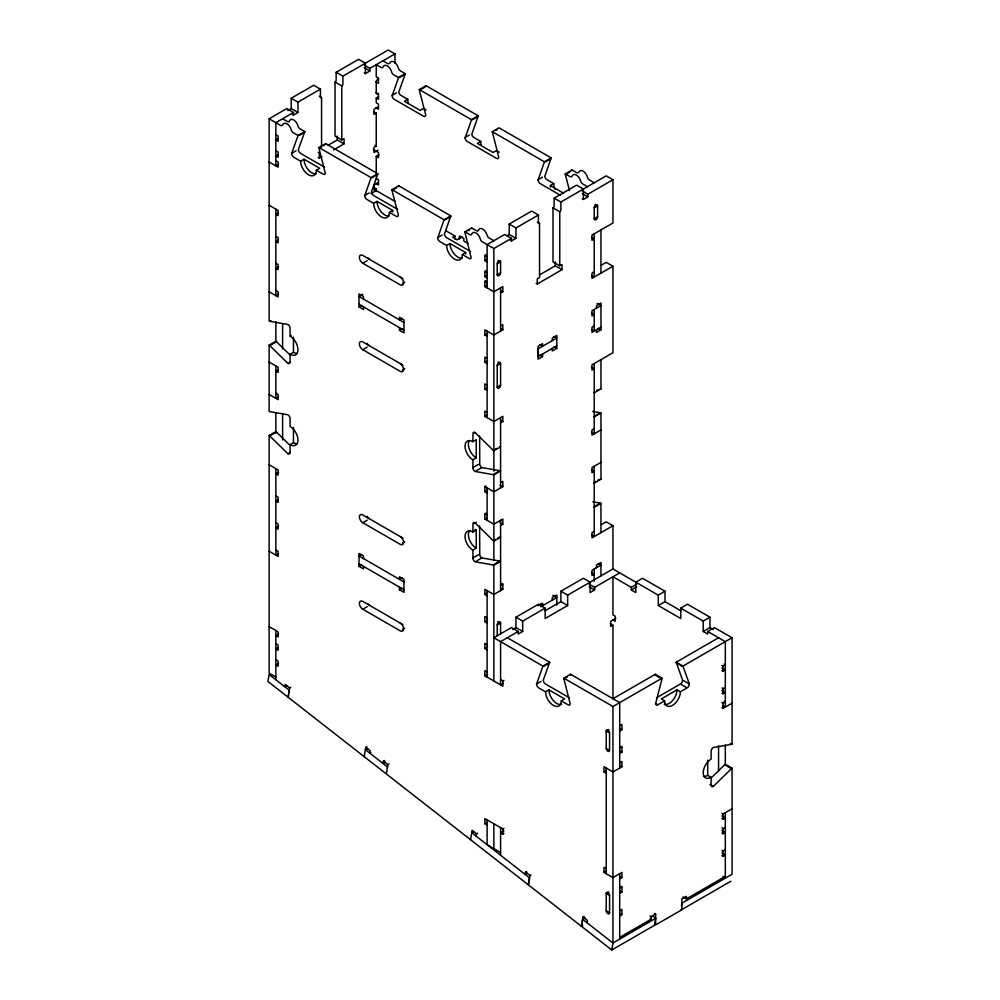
<?xml version="1.0" encoding="UTF-8"?>
<svg xmlns="http://www.w3.org/2000/svg" width="1000" height="1000" viewBox="0 0 1000 1000"><rect width="100%" height="100%" fill="white"/><g stroke="black" fill="none" stroke-linecap="round" stroke-linejoin="round"><path stroke-width="1.5" d="M289.15 121.5A3.175 1.837 60 0 0 289.462 120.988A6.35 3.675 60 0 1 293.7 119.975A6.35 3.675 60 0 1 297.938 125.887A3.175 1.837 60 0 0 300.062 128.837L304.8 131.575L298.062 135.463L291.637 153.387A3.175 1.837 60 0 0 293.875 157.275L300.625 161.175L300.775 163.025A11.125 6.425 60 0 0 308.488 174.788A11.125 6.425 60 0 0 316.2 171.938L316.35 170.25L319.725 168.3L303.988 159.225L300.625 161.175M304.8 131.575L298.375 149.488A3.175 1.837 60 0 0 300.625 153.387L324.525 167.188M316.35 170.25L323.5 174.338A3.175 1.837 60 0 0 325.3 173.3L319.012 148.312A3.162 1.825 60 0 1 318.913 147.513L325.662 143.625L377.8 173.725L371.05 177.613L364.663 196.025A3.188 1.837 60 0 0 366.875 199.425L373.625 203.312A11.125 6.425 60 0 0 381.488 216.938A11.125 6.425 60 0 0 389.35 212.4L392.725 210.45L376.987 201.363L373.625 203.312M377.8 173.725L371.413 192.125A3.188 1.837 60 0 0 373.625 195.525L397.525 209.325M389.35 212.4L396.5 216.475A3.175 1.837 60 0 0 398.338 214.988L392.013 190.45A3.162 1.825 60 0 1 391.912 189.662L398.663 185.763L450.8 215.863L444.05 219.762L437.663 238.162A3.175 1.837 60 0 0 439.875 241.562L446.613 245.463A11.125 6.425 60 0 0 454.487 259.088A11.125 6.425 60 0 0 462.35 254.537L465.725 252.6L449.988 243.512L446.613 245.463M450.8 215.863L444.412 234.275A3.175 1.837 60 0 0 446.613 237.675L470.525 251.475M389.525 63.55A3.175 1.837 60 0 0 389.837 63.038A6.35 3.675 60 0 1 394.075 62.025A6.35 3.675 60 0 1 398.312 67.938L398.638 68.8A3.175 1.837 60 0 0 400.438 70.888L405.175 73.625L398.438 77.513A3.162 1.825 60 0 1 398.338 78.2L392.05 95.925A3.175 1.837 60 0 0 394.263 99.325L423.475 116.188A3.175 1.837 60 0 0 425.725 114.9L419.387 90.363A3.15 1.825 60 0 1 419.3 89.562L426.037 85.675L478.175 115.775L471.438 119.663A3.162 1.825 60 0 1 471.337 120.35L465.05 138.075A3.175 1.837 60 0 0 467.25 141.475L496.475 158.338A3.188 1.837 60 0 0 498.713 157.037L492.287 131.7L499.038 127.812L551.175 157.912L544.425 161.812L538.05 180.212A3.175 1.837 60 0 0 540.25 183.612L560.175 195.113M551.175 157.912L544.788 176.325A3.175 1.837 60 0 0 546.587 179.45L553.737 183.612A11.125 6.425 60 0 0 555.062 189.425M507.337 637.75L549.712 662.212L542.975 666.1L536.55 684.025A3.188 1.837 60 0 0 538.787 687.913L545.538 691.8A11.125 6.425 60 0 0 553.4 705.425A11.125 6.425 60 0 0 561.263 700.888L564.637 698.938L548.9 689.862L545.538 691.8M549.712 662.212L543.288 680.125A3.188 1.837 60 0 0 545.538 684.025L569.438 697.825M292.35 114.438L293.463 115.087L293.463 112.487L286.725 108.6L269.125 118.763L269.125 321.037A3.188 1.837 60 0 0 269.762 321.3L287.85 324.425A3.175 1.837 60 0 1 290.062 327.825L290.1 336.112A11.125 6.425 60 0 1 297.962 349.725A11.125 6.425 60 0 1 290.1 354.275L290.062 362.512A3.175 1.837 60 0 1 287.85 363.35L269.762 345.6A3.2 1.85 60 0 0 269.125 345.125L275.863 341.238A3.2 1.85 60 0 1 276.512 341.712L290.075 355.025M269.125 345.125L269.125 411.388A3.188 1.837 60 0 0 269.762 411.65L287.85 414.775A3.175 1.837 60 0 1 290.062 418.175L290.1 426.463A11.125 6.425 60 0 1 297.962 440.075A11.125 6.425 60 0 1 290.1 444.625L290.062 452.863A3.175 1.837 60 0 1 287.85 453.7L269.762 435.95A3.2 1.85 60 0 0 269.125 435.475L275.863 431.587A3.2 1.85 60 0 1 276.512 432.062L290.075 445.375M290.812 687.275L289.688 687.925L288.137 697.25L288.525 694.912M288.913 692.588L289.3 690.25L269.113 674.488L267.938 681.475L611.775 950L654.475 925.35L655.65 918.363L653.25 916.488M364.2 756.65L365.763 747.337L366.887 746.688M384.588 760.512L383.462 761.162L383.075 763.487L385.325 762.188M386.337 773.938L387.9 764.613L389.012 763.962M470.538 839.7L472.1 830.375L476.525 833.838L476.138 836.162M531.05 874.887L529.925 875.537L528.362 884.85L528.837 882.062M529.138 880.2L529.538 877.862L471.712 832.7L473.95 831.413M582.812 925.537L581.462 926.325L581.85 923.988M582.238 921.663L582.638 919.325L585.2 917.85M581.462 926.325L583.025 917L584.15 916.35M587.062 922.788L587.45 920.462L583.025 917M611.775 950L612.95 943.012L612.95 706.513L662.075 678.15L655.325 674.262L612.95 698.725M681.425 905.837L681.862 903.225L732.062 874.25L732.062 768.162L725.312 764.275A3.188 1.837 -60 0 0 724.675 764.75L711.112 778.062M526.625 871.425L525.5 872.075L525.112 874.412L527.35 873.112M718.575 637.75L676.188 662.212L682.938 666.1L689.362 684.025A3.175 1.837 -60 0 1 687.113 687.913L680.375 691.8A11.125 6.425 -60 0 1 672.5 705.425A11.125 6.425 -60 0 1 664.638 700.888L657.9 704.775L655.65 703.487L661.975 678.95A3.175 1.837 -60 0 0 662.075 678.15M405.175 73.625A3.162 1.825 60 0 1 405.087 74.312L398.787 92.037A3.175 1.837 60 0 0 400.588 95.15L407.738 99.325L407.887 101.188A11.125 6.425 60 0 0 408.338 103.15M478.175 115.775A3.162 1.825 60 0 1 478.075 116.463L471.788 134.175A3.175 1.837 60 0 0 473.587 137.3L480.737 141.475A11.125 6.425 60 0 0 481.337 145.287M703.413 776.375A11.125 6.425 -60 0 0 707.712 775.362L711.087 777.312L711.087 785.1A3.175 1.837 -60 0 0 713.325 786.4L731.413 768.65A3.188 1.837 -60 0 1 732.062 768.162M320.438 89.138L297.962 102.112L297.962 112.487L291.225 108.6L291.225 98.225L313.688 85.25L320.438 89.138L320.438 96.925A1.587 0.912 -60 0 0 321.562 97.575L321.562 147M333.625 149.863L344.038 143.85L344.038 138.663L341.788 139.963L335.037 136.062L335.037 82A1.587 0.912 -60 0 0 336.163 80.062L336.163 72.275L358.638 59.3L365.375 63.188L365.375 73.575L364.263 72.925M336.163 72.275L342.912 76.162L388.225 50L394.975 53.888L394.975 63.163M287.85 110.55L291.225 108.6M293.463 112.487L275.863 122.662L275.863 165.9L278.562 164.35M364.263 65.138L369.875 68.375L394.975 53.888M293.463 115.087L297.962 112.487M365.375 73.575L369.875 70.975L369.875 68.375M277.525 138.975L275.837 139.938L278.113 141.25L278.113 136.062L275.863 134.762M299.088 135.512L304.7 132.262M399.462 77.55L405.087 74.312M278.113 154.662L275.863 155.963L278.113 157.25L278.113 152.062L275.837 150.75M375.925 107.762L378.488 109.25L378.488 104.062L376.238 102.762L376.238 98L378.488 96.713M291.637 153.387L296.125 150.787M392.013 95.438L396.5 92.837M377.925 106.975L374 109.25L374 114.438L376.238 113.138L376.238 146.012L374 147.312L374 152.5L377.925 150.225M320.138 147.662L321.262 147.012M323.5 145.712L324.625 145.062M420.513 89.712L425.012 87.112M328.188 145.213L337.287 139.963L344.038 143.85M407.738 99.325L404.375 101.275L420.1 110.35L423.475 108.413L426.163 109.963M318.188 157.475L319.312 158.125L321.912 156.613M278.562 212.787L275.863 214.338L278.113 215.637L278.113 210.45L269.125 205.263M376.238 174.037L376.238 156.387L378.938 154.838M372.088 177.65L377.7 174.412M472.463 119.7L478.075 116.463M278.113 240.287L275.863 241.588L278.113 242.887L278.113 237.7L275.863 236.4M378.488 182.338L374 184.938L374 190.125L376.238 188.825L376.238 191.637M364.625 195.525L369.125 192.938M465.012 137.575L469.5 134.987M370.962 193.6L376.238 190.562L394.9 201.337M393.137 189.8L396.5 187.862M492.388 132.5L493.512 131.85M495.763 130.562L496.887 129.913M480.737 141.475L477.362 143.412L493.1 152.5L496.475 150.55L499.162 152.113M278.562 266.85L275.863 268.4L278.113 269.7L278.113 264.513L275.863 263.212M278.438 294.163L275.863 295.65L275.863 209.15M402.938 278.625L362.762 255.425A4.763 2.75 60 0 0 359.387 257.375A4.763 2.75 60 0 0 362.762 263.212L367.25 260.613M445.087 219.8L450.7 216.55M545.462 161.85L551.075 158.6M269.762 321.3L270.887 320.65M437.625 237.675L442.125 235.075M538.013 179.725L542.5 177.125M454.9 239.088L454.9 235.963L452.65 237.262L457.137 239.862L462.275 236.9M462.35 254.537L469.5 258.625A3.188 1.837 60 0 0 471.175 258L465.012 232.6A3.15 1.812 60 0 1 464.925 232L471.65 227.913L476.4 230.65A3.175 1.837 60 0 0 477.688 230.925M569.5 190.6L565.388 174.65A3.162 1.825 60 0 1 565.288 173.85L572.038 169.963L576.775 172.7A3.175 1.837 60 0 0 577.438 172.963M468.375 230.65L469.5 230M565.388 174.65L569.875 172.05M270.887 344.963L276.512 341.712M550.475 187.113A11.113 6.412 60 0 1 550.363 185.562L553.737 183.612M290.1 336.112L291.225 335.462M362.863 294.288L359.012 296.512L403.963 322.463M363.512 299.113L363.512 296.512L359.012 293.925L359.012 306.9L361.712 305.338M402.463 283.538L404.712 282.238M538.413 214.988L515.95 227.963L515.95 238.35L509.2 234.45L509.2 224.075L531.675 211.1L538.413 214.988L538.413 222.775A1.587 0.912 -60 0 0 539.538 223.425L539.538 277.488L537.3 278.788L537.3 283.975L536.175 283.325M537.3 283.975L562.013 269.7L562.013 264.513L559.763 265.812L553.025 261.913L553.025 207.85A1.587 0.912 -60 0 0 554.15 205.912L554.15 198.125L576.625 185.15L583.362 189.037L583.362 199.425L582.238 198.775M290.1 354.275L293.463 352.325A11.125 6.425 60 0 0 297.213 353.387M554.15 198.125L560.887 202.013L606.213 175.85L612.95 179.737L612.95 222.987L591.975 235.1L591.975 240.287L594.225 239L591.525 237.438M506.962 235.75L509.2 234.45M287.85 363.35L290.1 362.062M278.113 369.825L275.863 371.125L278.113 372.413L278.113 367.225L269.125 362.038M464.913 231.8L469.65 234.537A3.175 1.837 60 0 0 471.775 234.037A6.35 3.675 60 0 1 476.012 233.025A6.35 3.675 60 0 1 480.25 238.925A3.175 1.837 60 0 0 482.362 241.875L493.85 248.512L511.45 238.35L511.45 240.938L510.325 240.287M582.238 190.987L587.863 194.237L612.95 179.737M487.125 261.925L484.862 260.613L484.862 255.425L485.988 254.775M511.45 240.938L515.95 238.35M583.362 199.425L587.863 196.825L587.863 194.237M484.862 260.613L487.1 259.325M402.163 318.312L399.462 319.875L399.462 317.275L403.963 319.875L403.963 332.837L399.462 330.25L399.462 327.65M497.212 263.863L500.588 261.913L500.588 272.725A2.387 1.375 -60 0 1 498.9 275.65A2.387 1.375 -60 0 1 497.212 274.675L497.212 263.863A2.387 1.375 -60 0 1 498.9 260.938A2.387 1.375 -60 0 1 500.588 261.913L498.025 260.438M594.225 207.85L597.6 205.912L597.6 216.725A2.387 1.375 -60 0 1 595.913 219.638A2.387 1.375 -60 0 1 594.225 218.663L594.225 207.85A2.387 1.375 -60 0 1 595.913 204.938A2.387 1.375 -60 0 1 597.6 205.912L595.075 204.45M487.1 277.913L484.862 276.625L484.862 271.425L485.988 270.775M484.862 276.625L487.1 275.325M278.438 396.887L275.863 398.363L275.863 365.925M402.938 365.125L362.762 341.925A4.763 2.75 60 0 0 359.387 343.875A4.763 2.75 60 0 0 362.762 349.712L367.25 347.113M399.462 330.25L402.163 328.688M500.588 293.05L502.837 291.762L502.837 286.562L493.85 291.762L484.862 286.562L484.862 281.375L485.988 280.725M497.212 274.675L500.588 272.725M594.225 218.663L597.6 216.725M484.862 286.562L487.1 285.275M539.663 274.825L555.275 265.812L562.013 269.7M270.887 435.3L276.512 432.062M402.463 370.037L404.712 368.738M290.1 444.625L293.463 442.675A11.125 6.425 60 0 0 297.213 443.738M600.962 265.375L606.213 262.35L612.95 266.238L612.95 352.738L591.975 364.85L591.975 370.037L594.225 368.738L591.525 367.188M500.588 325.925L502.837 324.625L502.837 329.812L493.85 335L484.862 329.812L484.862 335L487.55 333.45M594.225 271.863L591.975 273.163L591.975 278.35L612.95 266.238M287.85 453.7L290.1 452.4M278.562 472.275L275.863 473.837L278.113 475.138L278.113 469.938L269.125 464.75M487.1 358.363L484.862 357.062L484.862 362.25L487.55 360.7M497.212 365.5L500.588 363.55A2.387 1.375 -60 0 0 498.9 362.575A2.387 1.375 -60 0 0 497.212 365.5L497.212 387.125A2.387 1.375 -60 0 0 498.9 388.088A2.387 1.375 -60 0 0 500.588 385.175L500.588 363.55L498.025 362.062M278.113 499.787L275.863 501.075L278.113 502.375L278.113 497.188L275.863 495.887M556.775 345.812L538.05 356.625L538.05 348.85L556.775 338.038L554.2 336.55M487.1 385.175L484.862 383.875L484.862 389.062L487.55 387.512M594.225 325.925L591.975 327.225L591.975 332.413L600.962 327.225M542.55 354.025L542.55 356.625L538.062 359.212L538.062 346.238L542.55 343.65L542.55 346.238L539.862 344.688M552.288 340.613L552.288 338.025L556.788 335.425L556.788 348.4L552.288 351L552.288 348.4M497.212 387.125L500.588 385.175M596.475 308.188L596.475 305.6L600.962 303L600.962 329.812L596.475 332.413L596.475 329.812M278.562 526.337L275.863 527.9L278.113 529.188L278.113 524L275.863 522.7M487.1 412.425L484.862 411.125L484.862 416.312L487.55 414.75M474 433.2L475.125 432.55L493.2 450.3A3.175 1.837 60 0 0 493.85 450.775L500.588 446.887A3.175 1.837 60 0 1 500.1 446.55M500.588 422.8L502.837 421.5L502.837 416.312L493.85 421.5L484.862 416.312M278.438 553.663L275.863 555.138L275.863 468.65M472.875 459.8A11.125 6.425 60 0 1 465.012 446.175A11.125 6.425 60 0 1 472.875 441.637L476.25 439.688L476.25 457.85L472.875 459.8L473.025 468.625A3.188 1.837 60 0 0 475.125 471.475L493.2 474.613A3.175 1.837 60 0 1 493.85 474.875L500.588 470.975A3.175 1.837 60 0 0 499.95 470.712L481.863 467.587L476.25 470.825M402.938 538.125L362.762 514.925A4.763 2.75 60 0 0 359.387 516.862A4.763 2.75 60 0 0 362.762 522.7L367.25 520.112M495.45 449L496.575 448.35M596.95 390.4L598.075 389.75M600.962 359.663L600.962 388.938L594.225 392.825A3.175 1.837 60 0 1 593.737 392.488M472.875 467.587L478.488 464.338M493.2 474.613L498.825 471.362M594.7 416L600.325 412.762A3.175 1.837 60 0 1 600.962 413.025L600.962 479.288L594.225 483.175A3.175 1.837 60 0 1 593.587 482.7M600.962 413.025L594.225 416.912A3.175 1.837 60 0 0 593.587 416.65M361.575 554.525L359.012 556L403.963 581.95M487.1 493.075L484.862 491.775L484.862 486.587L485.988 485.938M484.862 491.775L487.1 490.487M500.588 482.7L502.837 481.4L502.837 486.587L493.85 491.775L484.862 486.587M594.225 428.638L591.975 429.938L591.975 435.125L600.962 429.938M363.512 558.6L363.512 556L359.012 553.413L359.012 566.388L361.712 564.825M402.463 543.038L404.712 541.737M500.588 525.513L502.837 524.212L502.837 519.025L493.85 524.212L484.862 519.025L484.862 513.837L485.988 513.188M278.562 634.15L275.863 635.712L278.113 637.013L278.113 631.825L269.125 626.625M474 523.55L476.25 522.25M484.862 519.025L487.1 517.725M472.875 550.15A11.125 6.425 60 0 1 465.012 536.525A11.125 6.425 60 0 1 472.875 531.987L476.25 530.037L476.25 548.2L472.875 550.15L473.025 558.975A3.188 1.837 60 0 0 475.125 561.825L493.2 564.95A3.175 1.837 60 0 1 493.85 565.212L500.588 561.325A3.175 1.837 60 0 0 499.95 561.062L481.863 557.925L476.25 561.175M278.113 647.638L275.863 648.925L278.113 650.225L278.113 645.037L275.863 643.737M600.962 462.375L591.975 467.562L591.975 472.75L594.225 471.45L591.525 469.9M402.163 577.8L399.462 579.362L399.462 576.763L403.963 579.362L403.963 592.337L399.462 589.738L399.462 587.15M402.938 624.612L362.762 601.413A4.763 2.75 60 0 0 359.387 603.362A4.763 2.75 60 0 0 362.762 609.2L367.25 606.613M399.462 589.738L402.163 588.188M278.562 663.375L275.863 664.925L278.113 666.225L278.113 661.038L275.863 659.737M494.325 540L495.45 539.35M497.7 538.05L498.825 537.4M594.7 482.05L595.825 481.4M598.075 480.1L599.2 479.45M472.875 557.925L478.488 554.688M493.2 564.95L498.825 561.712M594.7 506.35L600.325 503.113A3.175 1.837 60 0 1 600.962 503.375L600.962 532.65M600.962 503.375L594.225 507.262A3.175 1.837 60 0 0 593.587 507M287.125 685.5L284.875 686.8L285.262 684.475L289.688 687.925M402.463 629.525L404.712 628.225M600.962 524.862L606.213 521.838L612.95 525.737L612.95 568.975L567.638 595.15L560.887 591.25L560.887 601.638L545.025 610.788M501.712 583.462L502.837 584.113L502.837 589.312L493.85 594.5L484.862 589.312L484.862 594.5L487.55 592.938M500.588 585.413L502.837 584.113M594.225 531.35L591.975 532.65L591.975 537.837L612.95 525.737M487.1 617.85L484.862 616.55L484.862 621.737L487.55 620.188M497.212 624.987L500.588 623.038A2.387 1.375 -60 0 0 498.9 622.062A2.387 1.375 -60 0 0 497.212 624.987L497.212 635.8M545.163 608.125L522.688 621.1L522.688 631.475L515.95 627.587L515.95 617.2L538.413 604.225L545.163 608.125L545.163 618.5L567.638 605.525L567.638 595.15M560.887 591.25L583.362 578.275L590.1 582.175L590.1 592.55L594.6 589.95L594.6 587.362L619.7 572.875M538.062 605.737L542.55 603.138L542.55 605.737L539.862 604.175M540.725 606.788L556.775 597.525L552.913 595.3M512.575 629.525L515.95 627.587M487.1 644.663L484.862 643.363L484.862 648.562L487.55 647M522.688 631.475L518.188 634.062L518.188 631.475L500.588 641.637L500.588 684.887L503.162 683.4M612.625 619.825L615.2 621.312L615.2 616.125L612.95 614.825L612.95 576.763L631.3 587.362L636.7 584.25M631.3 587.362L631.3 589.95L636.7 586.838M487.1 671.912L484.862 670.612L484.862 675.8L487.55 674.25M367.625 748.363L365.375 749.663L387.5 766.95M370.925 752.475L369.8 753.125L370.188 750.788L365.763 747.337M500.588 679.7L502.837 680.987L503.963 680.35M615.837 618.35L610.7 621.312L610.7 626.5L612.95 625.2L612.95 698.4M612.95 568.975L658.275 595.15L665.013 591.25L665.013 601.638L680.875 610.788M544 666.15L549.612 662.9M658.275 595.15L658.275 605.525L665.013 601.638M536.55 684.025L541.038 681.425M680.75 608.125L687.487 604.225L709.963 617.2L709.963 627.587L703.213 631.475L703.213 621.1L680.75 608.125L680.75 618.5L658.275 605.525M561.263 700.888L568.413 704.975A3.175 1.837 60 0 0 570.212 703.938L563.925 678.95A3.175 1.825 60 0 1 563.825 678.15L570.575 674.262L619.7 702.613L619.7 768.037M563.925 678.95L567.3 677M703.213 621.1L709.963 617.2M703.213 631.475L707.712 634.062L707.712 631.475L714.45 627.587L732.062 637.75L732.062 744.075A3.175 1.837 -60 0 1 731.413 744.338L713.325 747.475A3.175 1.837 -60 0 0 711.087 751.363L711.087 759.15A11.125 6.425 -60 0 0 703.213 772.775A11.125 6.425 -60 0 0 711.087 777.312M682.938 666.1L732.062 637.75M656.462 697.825L680.375 684.025A3.175 1.837 -60 0 0 682.613 680.125L676.188 662.212M680.375 691.8L677 689.862L661.263 698.938L664.638 700.888M608.775 729.525L606.213 731L606.213 748.3A2.387 1.375 60 0 0 607.9 751.225A2.387 1.375 60 0 0 609.575 750.25L609.575 732.95A2.387 1.375 60 0 0 607.9 730.025A2.387 1.375 60 0 0 606.213 731L609.575 732.95M619.7 725.812L621.938 724.513L621.938 729.7L619.7 731M721.938 665.475L723.062 666.125L725.312 664.837L724.188 664.188M721.938 670.675L723.062 671.325L725.312 670.025L721.938 668.075M503.963 828.3L502.837 828.95L484.862 818.562L484.862 823.75L487.1 822.463M619.7 748.3L621.938 747L621.938 752.188L619.7 753.487M721.938 687.975L723.062 688.625L725.312 687.325M476.525 833.838L477.65 833.188M721.938 693.162L723.062 693.812L725.312 692.513L721.938 690.562M619.7 762.85L621.938 761.55L621.938 766.737L612.95 771.925L603.962 766.737L603.962 771.925L606.213 770.638M721.938 702.513L723.062 703.162L725.312 701.862L724.188 701.213M503.963 830.888L500.588 832.837L502.837 834.137L503.963 833.487M721.938 707.7L723.062 708.35L732.062 703.162M606.213 868.512L603.962 867.212L603.962 872.4L606.213 871.1M721.938 813.363L723.062 814.013L732.062 808.825M619.7 878.888L621.938 877.588L621.938 872.4L612.95 877.588L603.962 872.4M721.938 818.55L723.062 819.2L725.312 817.913L721.938 815.962M608.775 891.95L606.213 893.438L606.213 910.788A2.387 1.375 60 0 0 607.9 913.7A2.387 1.375 60 0 0 609.575 912.725L609.575 895.375L606.213 893.438A2.387 1.375 60 0 1 607.9 892.513A2.387 1.375 60 0 1 609.575 895.438M619.7 888.238L621.938 886.95L621.938 892.138L619.7 893.438M721.938 827.913L723.062 828.562L725.312 827.262M721.938 833.1L723.062 833.75L725.312 832.45L721.938 830.512M619.7 910.738L621.938 909.438L621.938 914.625L619.7 915.925M721.938 850.4L723.062 851.05L725.312 849.75M721.938 855.588L723.062 856.237L725.312 854.938L721.938 853M650.037 915.975L651.15 916.625L655.65 914.038L655.65 924.912L681.862 909.775L681.862 898.9L686.363 896.3L686.363 898.9L682.987 896.95M619.7 937.387L651.15 919.225L651.15 916.625M686.363 898.9L725.312 876.413M655.65 918.363L612.95 943.012L582.638 919.325M680.7 910.212L730.888 881.237M592.788 411.463L600.325 412.762M592.788 501.8L600.325 503.113M382.987 60.812L387.725 63.55A3.175 1.837 60 0 0 388.387 63.812M594.225 182.775L589.487 180.037A3.175 1.837 60 0 1 587.688 177.95L587.362 177.087A6.35 3.675 60 0 0 583.125 171.175A6.35 3.675 60 0 0 578.888 172.188A3.175 1.837 60 0 1 578.575 172.688M398.438 77.513L393.7 74.775A3.175 1.837 60 0 1 391.887 72.7L391.575 71.825A6.35 3.675 60 0 0 387.337 65.925A6.35 3.675 60 0 0 383.1 66.938A3.175 1.837 60 0 1 380.988 67.438L376.238 64.7L376.238 76.812L378.488 78.112L378.488 83.3L375.788 81.75M419.3 89.562L471.438 119.663M492.287 131.7L544.425 161.812M565.288 173.85L570.025 176.588A3.175 1.837 60 0 0 572.15 176.075A6.35 3.675 60 0 1 576.388 175.062A6.35 3.675 60 0 1 580.625 180.975L580.938 181.838A3.175 1.837 60 0 0 582.737 183.925L587.487 186.663M364.263 67.737L369.875 70.975M582.238 193.588L587.863 196.825M550.363 185.562L563.475 193.125M375.925 92.625L378.488 94.113L378.488 99.3L376.238 98M335.037 82L341.788 85.9L341.788 139.963M553.025 207.85L559.763 211.75L559.763 265.812M374 111.85L376.238 113.138M319.312 96.275L321.562 97.575M537.3 222.125L539.538 223.425M375.112 145.363L376.238 146.012M291.225 98.225L297.962 102.112M509.2 224.075L515.95 227.963M373.35 149.537L378.488 152.5L378.488 157.688L376.238 156.387M591.663 275.575L594.225 277.05L594.225 233.8M511.45 238.35L504.712 234.45L487.1 244.613L487.1 287.863M282.613 118.763L287.35 121.5A3.175 1.837 60 0 0 288.637 121.775M493.85 240.725L489.113 237.987A3.175 1.837 60 0 1 486.987 235.037A6.35 3.675 60 0 0 482.75 229.125A6.35 3.675 60 0 0 478.512 230.138A3.175 1.837 60 0 1 478.2 230.637M597.112 303.375L600.962 305.6L591.975 310.788L591.975 315.975L594.225 314.675L591.525 313.125M376.238 178.45L378.488 179.75L378.488 184.938L375.925 183.45M269.125 118.763L280.6 125.388A3.175 1.837 60 0 0 282.725 124.887A6.35 3.675 60 0 1 286.962 123.875A6.35 3.675 60 0 1 291.2 129.775A3.175 1.837 60 0 0 293.312 132.725L298.062 135.463M318.913 147.513L371.05 177.613M391.912 189.662L444.05 219.762M318.188 152.287L319.312 152.925L319.312 158.125M373.55 187.275L376.238 188.825M445.562 230.575L454.9 235.963M467.875 243.463L463.888 241.163L463.888 238.562L459.387 235.963L459.387 238.85M484.862 255.425L487.1 256.725M598.275 328.263L600.962 329.812M591.663 329.625L594.225 331.112L594.225 309.488M484.862 271.425L487.125 272.738M275.863 160.712L278.113 162.013L278.113 167.2L269.125 162.013M484.862 281.375L487.1 282.675M500.588 290.462L502.837 291.762M554.087 346.85L556.788 348.4M500.588 328.512L502.837 329.812M539.862 355.062L542.55 356.625M362.762 263.212L400.213 284.837A4.763 2.75 60 0 0 403.587 282.887A4.763 2.75 60 0 0 400.213 277.05M484.862 335L487.1 336.3M484.862 362.25L487.1 363.55M591.663 432.35L594.225 433.825L594.225 363.55M359.012 304.3L403.963 330.25M359.012 306.9L363.512 309.488L363.512 306.9M484.862 389.062L487.1 390.363M275.863 290.462L278.113 291.762L278.113 296.95L269.125 291.762M500.588 420.2L502.837 421.5M362.762 349.712L400.213 371.337A4.763 2.75 60 0 0 403.587 369.387A4.763 2.75 60 0 0 400.213 363.55M591.663 535.062L594.225 536.55L594.225 466.262M500.138 485.037L502.837 486.587M665.013 591.25L642.537 578.275L635.8 582.175L635.8 592.55L631.3 589.95M709.963 627.587L713.325 629.525M598.4 563.6L600.962 565.087L591.975 570.275L591.975 575.462L594.225 574.175L591.525 572.612M707.712 631.475L725.312 641.637L725.312 707.062L722.75 705.575M275.863 393.175L278.113 394.475L278.113 399.663L269.125 394.475M484.862 513.837L487.1 515.138M500.138 522.663L502.837 524.212M589.2 584.25L594.6 587.362M589.2 586.838L594.6 589.95M610.25 623.65L612.95 625.2M676.287 662.9L681.9 666.15M560.887 601.638L567.638 605.525M683.737 680.775L689.362 684.025M680.375 684.025L685.987 687.262M656.363 675.7L659.737 677.65M500.588 588.013L502.837 589.312M362.762 522.7L400.213 544.325A4.763 2.75 60 0 0 403.587 542.388A4.763 2.75 60 0 0 400.213 536.55M484.862 594.5L487.1 595.788M515.95 617.2L522.688 621.1M730.938 743.425L732.062 744.075M730.288 743.688L731.413 744.338M518.188 631.475L511.45 627.587L493.85 637.75L542.975 666.1M498.025 621.562L500.588 623.038L500.588 633.85M484.862 621.737L487.1 623.038M724.675 764.75L730.288 768M563.825 678.15L612.95 706.513M359.012 563.787L403.963 589.738M359.012 566.388L363.512 568.975L363.512 566.388M484.862 648.562L487.1 649.85M619.7 728.413L621.938 729.7M709.963 784.45L713.325 786.4M620.812 746.35L621.938 747M275.863 549.95L278.113 551.25L278.113 556.438L269.125 551.25M619.7 750.9L621.938 752.188M484.862 675.8L502.837 686.188L502.837 680.987M606.213 748.3L609.575 750.25M362.762 609.2L400.213 630.825A4.763 2.75 60 0 0 403.587 628.875A4.763 2.75 60 0 0 400.213 623.05M619.7 765.438L621.938 766.737M603.962 771.925L606.213 773.225M275.863 677.013L269.125 673.125L269.125 435.475M619.7 876.287L621.938 877.588M620.812 886.3L621.938 886.95M619.7 890.837L621.938 892.138M654.525 913.388L655.65 914.038M650.037 918.575L651.15 919.225M484.862 823.75L487.1 825.05M619.7 913.325L621.938 914.625M606.213 910.738L609.575 912.675M500.588 852.513L487.1 844.725L487.1 819.862M722.962 876.3L725.312 878.138L725.312 812.712M383.462 761.162L387.9 764.613M525.5 872.075L529.925 875.537M471.65 227.913L471.662 228.1A3.15 1.812 60 0 0 471.712 228.5M725.312 745.075L725.312 765.375M723.062 666.125L723.062 671.325M723.062 688.625L723.062 693.812M723.062 703.162L723.062 708.35M723.062 814.013L723.062 819.2M723.062 828.562L723.062 833.75M723.062 851.05L723.062 856.237M718.575 745.837L718.575 770.837M707.712 760.225L707.712 775.362M619.7 873.7L619.7 939.112M606.213 768.037L606.213 873.7M600.962 229.913L600.962 273.163M600.962 575.9L600.962 562.487L596.475 565.087L596.475 567.688M594.225 568.975L594.225 581.2M560.887 202.013L560.887 209.8A1.587 0.912 -60 0 1 559.763 211.75M556.788 605.013L556.788 594.925L552.288 597.513L552.288 600.112M555.275 261.913L555.275 265.812M502.837 828.95L502.837 834.137M500.588 287.863L500.588 331.112M500.588 417.612L500.588 487.887M500.588 520.325L500.588 590.6M500.588 827.65L500.588 855.263M493.85 248.512L493.85 471.125M493.85 474.875L493.85 560.425M493.85 565.212L493.85 680.987M493.85 823.75L493.85 848.625M487.1 331.112L487.1 417.612M487.1 487.887L487.1 520.325M487.1 590.6L487.1 677.1M479.613 436.087L479.775 464.738A3.188 1.837 60 0 0 481.863 467.587M479.613 525.925L479.775 555.087A3.188 1.837 60 0 0 481.863 557.938M472.875 441.637L473.025 432.987A3.188 1.837 60 0 1 475.125 432.55M472.875 531.987L473.025 523.337A3.188 1.837 60 0 1 475.125 522.9L493.2 540.65A3.175 1.837 60 0 0 493.85 541.125L500.588 537.238A3.175 1.837 60 0 1 499.95 536.763M342.912 76.162L342.912 83.95A1.587 0.912 -60 0 1 341.788 85.9M337.287 136.062L337.287 139.963M293.463 337.188L293.463 352.325M293.463 427.537L293.463 442.675M282.613 324.25L282.613 349.087M282.613 413.638L282.613 440.025M275.863 321.912L275.863 342.2M275.863 412.812L275.863 433.025M275.863 630.525L275.863 679.762M657.9 704.775A3.175 1.837 -60 0 1 655.65 703.487M677 689.862A11.125 6.425 -60 0 1 665.525 704.55M664.825 704.488A11.125 6.425 -60 0 1 664.175 704.312M655.337 674.262A3.175 1.837 -60 0 1 655.238 675.05M398.75 186.562A3.162 1.825 60 0 1 398.663 185.763M325.75 144.412A3.162 1.825 60 0 1 325.662 143.625M316.163 173.85A11.125 6.425 60 0 1 308.113 169.587A11.125 6.425 60 0 1 303.988 159.225M462.15 258.137A11.125 6.425 60 0 1 454.113 253.875A11.125 6.425 60 0 1 449.988 243.512M465.712 252.587A11.125 6.425 60 0 1 465.613 254.025M389.162 216A11.125 6.425 60 0 1 381.112 211.737A11.125 6.425 60 0 1 376.987 201.363M392.725 210.45A11.125 6.425 60 0 1 392.612 211.887M369.5 345.825A4.763 2.75 60 0 1 368.263 344.825M367.65 344.113A4.763 2.75 60 0 1 367.113 343.3M369.5 259.325A4.763 2.75 60 0 1 367.65 257.625M476.25 457.85A11.125 6.425 60 0 1 469.038 440.962M476.25 548.2A11.113 6.425 60 0 1 469.325 539.45A11.113 6.425 60 0 1 469.663 530.35M474.95 529.412A11.113 6.425 60 0 1 476.25 530.037M369.5 605.312A4.763 2.75 60 0 1 367.65 603.612M369.5 518.812A4.763 2.75 60 0 1 368.263 517.825M367.65 517.112A4.763 2.75 60 0 1 367.113 516.3M570.662 675.05A3.175 1.825 60 0 1 570.575 674.262M561.725 704.312A11.125 6.425 60 0 1 561.075 704.488M560.388 704.55A11.125 6.425 60 0 1 548.9 689.862M426.125 86.463A3.15 1.825 60 0 1 426.037 85.675M572.087 170.55A3.162 1.825 60 0 1 572.038 169.963M600.962 388.938A3.175 1.837 60 0 1 600.325 388.45M600.962 479.288A3.175 1.837 60 0 1 600.475 478.938M378.55 93.3A2.387 1.375 -60 0 1 376.238 92.812L376.238 82A2.387 1.375 -60 0 1 378.55 78.863"/></g></svg>
